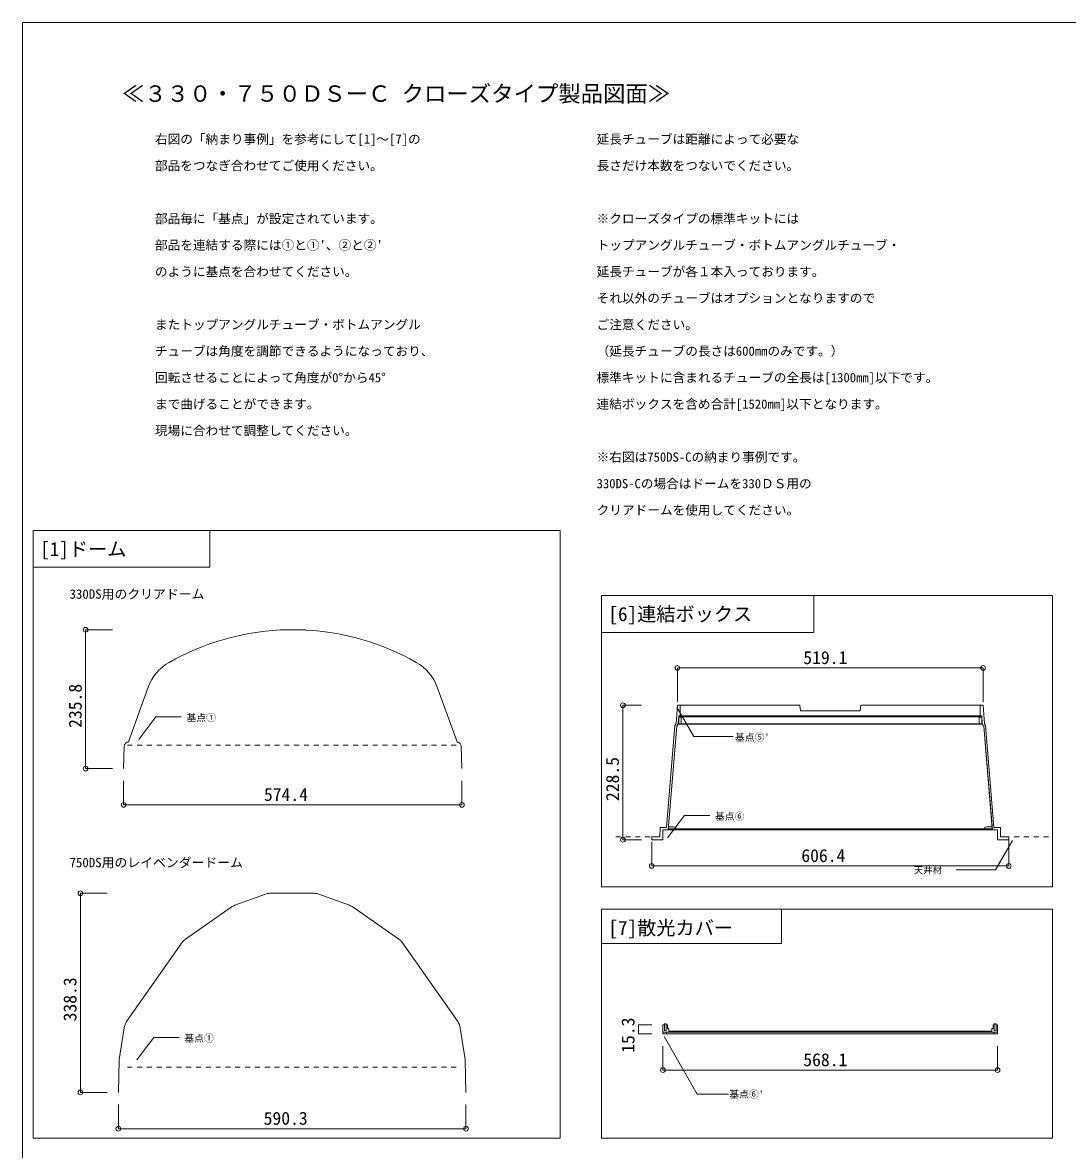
# Model space of a CAD drawing. Units: millimetres, scale not verified. Extents: x -1415 to 1415, y -2146 to 1929.
# Drawn here: x -1415 to 360, y 15 to 1929 of the extents above; entities that cross this region are included whole.
import ezdxf
from ezdxf.enums import TextEntityAlignment as Align

# ---------------------------------------------------------------- set-up
doc = ezdxf.new("R2010")
doc.units = ezdxf.units.MM
doc.header["$LTSCALE"] = 10
doc.linetypes.add('USER1', pattern=[1.66656, 0.83312, -0.83344])
for name, color, linetype, lineweight in [('0-0_0', 4, 'Continuous', 18), ('0-5___', 4, 'Continuous', 18), ('0-6___-1', 4, 'Continuous', 18)]:
    doc.layers.add(name, color=color, linetype=linetype, lineweight=lineweight)
doc.styles.add('ＭＳ ゴシック', font='')
doc.styles.get('ＭＳ ゴシック').set_extended_font_data('MS Gothic')

msp = doc.modelspace()

# ---------------------------------------------------------------- linework, layer by layer
at = {"layer": '0-0_0', "color": 7, "lineweight": 15}
for p, q in [((-1307.64, 897.89), (-1307.64, 889.89)), ((-302.83, 833.01), (-294.83, 833.01)), ((216.28, 833.01), (208.28, 833.01)), ((-395.4, 769.75), (-395.4, 761.75)), ((-1307.64, 662.05), (-1307.64, 670.05)), ((-1243.18, 600.53), (-1235.18, 600.53)), ((-668.8, 600.53), (-676.8, 600.53)), ((-395.4, 541.25), (-395.4, 549.25)), ((-346.45, 496.8), (-338.45, 496.8)), ((259.9, 496.8), (251.9, 496.8)), ((-1316.6, 450.42), (-1316.6, 442.42)), ((-327.33, 150.1), (-319.33, 150.1)), ((240.78, 150.1), (232.78, 150.1)), ((-1316.6, 112.12), (-1316.6, 120.12)), ((-1252.14, 50.6), (-1244.14, 50.6)), ((-661.83, 50.6), (-669.83, 50.6))]:
    msp.add_line(p, q, dxfattribs=at)
at = {"layer": '0-0_0', "color": 2}
for p, q in [((-977.6, 897.79), (-977.6, 897.54)), ((-977.4, 897.55), (-977.4, 897.8)), ((-970.14, 898.1), (-970.14, 897.85)), ((-969.94, 897.86), (-969.94, 898.11)), ((-942.24, 898.12), (-942.24, 897.86)), ((-942.04, 897.86), (-942.04, 898.11)), ((-939.91, 898.04), (-939.91, 897.78)), ((-939.69, 897.77), (-939.69, 898.03)), ((-939.31, 898.01), (-939.31, 897.76)), ((-939.3, 897.76), (-939.3, 898.01)), ((-938.1, 897.96), (-938.1, 897.71)), ((-937.92, 897.7), (-937.92, 897.96)), ((-937.54, 897.94), (-937.54, 897.68)), ((-937.39, 897.68), (-937.39, 897.93)), ((-936.34, 897.89), (-936.34, 897.63)), ((-936.17, 897.62), (-936.17, 897.88)), ((-935.73, 897.86), (-935.73, 897.6)), ((-935.57, 897.59), (-935.57, 897.85)), ((-934.38, 897.79), (-934.38, 897.54)), ((-934.18, 897.53), (-934.18, 897.78)), ((-1201.39, 800.51), (-1235.14, 707.77)), ((-1201.39, 800.51), (-1235.14, 707.77)), ((-676.84, 707.77), (-710.59, 800.51)), ((-676.84, 707.77), (-710.59, 800.51)), ((-1242.08, 700.27), (-1243.18, 662.05)), ((-668.8, 662.05), (-669.9, 700.27)), ((-1002.45, 448.9), (-1054.53, 429.95)), ((-966.7, 450.42), (-994.72, 450.42)), ((-966.7, 450.42), (-964.46, 450.42)), ((-949.46, 450.42), (-964.46, 450.42)), ((-949.46, 450.42), (-947.22, 450.42)), ((-919.2, 450.42), (-947.22, 450.42)), ((-859.39, 429.95), (-911.47, 448.9)), ((-1060.42, 426.89), (-1138.13, 372.47)), ((-775.8, 372.47), (-853.51, 426.89)), ((-1144.37, 366.23), (-1238.06, 232.42)), ((-675.86, 232.42), (-769.56, 366.23)), ((-1242.36, 221.71), (-1250.62, 167.89)), ((-663.31, 167.89), (-671.56, 221.71)), ((-1250.7, 166.94), (-1252.14, 112.12)), ((-662.48, 138.48), (-663.22, 166.94)), ((-661.83, 112.12), (-662.48, 138.64))]:
    msp.add_line(p, q, dxfattribs=at)
at = {"layer": '0-0_0'}
for p, q in [((-94.87, 769.78), (-297.88, 769.78)), ((211.24, 769.78), (8.39, 769.78)), ((-300.67, 750.27), (-300.67, 749.76)), ((-300.67, 750.27), (-295.59, 750.27)), ((-300.67, 749.76), (-300.67, 738.33)), ((-300.67, 749.76), (-296.23, 749.76)), ((-300.42, 751.8), (-300.42, 750.27)), ((-300.42, 751.8), (213.93, 751.8)), ((-300.42, 750.27), (213.93, 750.27)), ((-300.4, 751.8), (-297.88, 751.8)), ((-296.23, 750.27), (-296.23, 738.33)), ((209.11, 750.27), (214.19, 750.27)), ((209.74, 738.33), (209.74, 750.27)), ((209.74, 749.76), (214.19, 749.76)), ((214.91, 737.57), (213.92, 751.8)), ((213.93, 750.27), (213.93, 751.8)), ((214.19, 749.76), (214.19, 750.27)), ((214.19, 738.33), (214.19, 749.76)), ((-300.67, 738.33), (-296.23, 738.33)), ((209.74, 738.33), (-296.23, 738.33)), ((209.74, 738.33), (214.19, 738.33)), ((217.5, 734.22), (231.84, 559.79)), ((-305.67, 558.33), (-319.91, 558.33)), ((-305.67, 559.79), (-305.42, 562.85)), ((-305.67, 559.79), (-43.24, 559.79)), ((-305.67, 558.33), (-305.67, 559.79)), ((-43.24, 559.79), (219.19, 559.79)), ((218.94, 562.85), (219.19, 559.79)), ((219.19, 558.33), (219.19, 559.79)), ((233.43, 558.33), (219.19, 558.33)), ((240.78, 211.62), (-327.33, 211.62)), ((-311, 216.33), (-316.08, 216.33)), ((-311, 216.33), (224.51, 216.33)), ((-311, 214.73), (224.51, 214.73)), ((229.59, 216.33), (224.51, 216.33)), ((230.31, 216.33), (224.51, 216.33)), ((224.51, 214.73), (239.88, 214.73))]:
    msp.add_line(p, q, dxfattribs=at)
for points in [[(-346.45, 546.39), (-346.45, 541.25), (-327.33, 541.25), (-327.33, 558.33), (-318.52, 558.33), (-303.99, 734.22), (-301.39, 737.57), (-300.42, 751.8), (-297.88, 751.8), (-297.88, 769.78), (-302.83, 769.78), (-305.05, 738.03), (-307.07, 735.42), (-321.33, 561.97), (-332.22, 561.97), (-332.53, 546.39), (-346.37, 546.39)], [(-94.87, 769.78), (-94.04, 760.26), (7.56, 760.26), (8.39, 769.78)], [(259.9, 546.39), (259.9, 541.25), (240.78, 541.25), (240.78, 558.33), (231.97, 558.33), (217.44, 734.22), (214.84, 737.57), (213.87, 751.8), (211.33, 751.8), (211.33, 769.78), (216.28, 769.78), (218.5, 738.03), (220.52, 735.42), (234.78, 561.97), (245.67, 561.97), (245.98, 546.39), (259.82, 546.39)], [(-301.39, 737.57), (214.91, 737.57), (217.5, 734.22)], [(-318.33, 559.79), (-318.33, 559.78), (-318.32, 559.78), (-318.31, 559.78), (-318.3, 559.78), (-318.28, 559.78), (-318.27, 559.78), (-318.25, 559.77), (-318.23, 559.77), (-318.21, 559.77), (-318.18, 559.77), (-318.14, 559.77), (-318.09, 559.76), (-318.04, 559.76), (-317.97, 559.76), (-317.9, 559.76), (-317.82, 559.76), (-317.72, 559.75), (-317.62, 559.75), (-317.52, 559.75), (-317.4, 559.75), (-317.28, 559.75), (-317.15, 559.74), (-317.02, 559.74), (-316.88, 559.74), (-316.73, 559.74), (-316.58, 559.74), (-316.43, 559.74), (-316.28, 559.74), (-316.14, 559.74), (-316, 559.74), (-315.86, 559.74), (-315.73, 559.74), (-315.6, 559.73), (-315.46, 559.73), (-315.33, 559.73), (-315.18, 559.73), (-315.04, 559.73), (-314.89, 559.73), (-314.74, 559.73)], [(-305.42, 562.85), (-310.24, 563.16), (-314.34, 563.27), (-317.09, 563.16), (-318.08, 562.85)], [(-314.74, 559.73), (-314.58, 559.73), (-314.42, 559.73), (-314.27, 559.73), (-314.11, 559.73), (-313.97, 559.73), (-313.82, 559.73), (-313.69, 559.73), (-313.56, 559.73), (-313.43, 559.74), (-313.32, 559.74), (-313.2, 559.74), (-313.08, 559.74), (-312.97, 559.74), (-312.85, 559.74), (-312.73, 559.74), (-312.61, 559.74), (-312.49, 559.74), (-312.36, 559.74), (-312.24, 559.74), (-312.12, 559.74), (-312, 559.74), (-311.87, 559.74), (-311.75, 559.74), (-311.62, 559.74), (-311.49, 559.74), (-311.37, 559.74), (-311.24, 559.74), (-311.11, 559.74), (-310.99, 559.74), (-310.86, 559.75), (-310.73, 559.75), (-310.6, 559.75), (-310.47, 559.75), (-310.34, 559.75), (-310.21, 559.75), (-310.08, 559.75), (-309.95, 559.75), (-309.82, 559.75), (-309.69, 559.75)], [(-309.69, 559.75), (-309.56, 559.75), (-309.42, 559.75), (-309.29, 559.76), (-309.16, 559.76), (-309.03, 559.76), (-308.9, 559.76), (-308.77, 559.76), (-308.64, 559.76), (-308.5, 559.76), (-308.37, 559.76), (-308.24, 559.76), (-308.11, 559.76), (-307.98, 559.77), (-307.85, 559.77), (-307.72, 559.77), (-307.59, 559.77), (-307.46, 559.77), (-307.33, 559.77), (-307.2, 559.77), (-307.06, 559.77), (-306.92, 559.77), (-306.78, 559.78), (-306.62, 559.78), (-306.46, 559.78), (-306.28, 559.78), (-306.11, 559.78), (-305.92, 559.78), (-305.67, 559.79)], [(219.19, 558.33), (-43.24, 558.33), (-305.67, 558.33)], [(231.59, 562.85), (230.61, 563.16), (227.86, 563.27), (223.76, 563.16), (218.94, 562.85)], [(219.19, 559.79), (219.44, 559.78), (219.75, 559.78), (220.04, 559.78), (220.32, 559.78), (220.59, 559.77), (220.84, 559.77), (221.07, 559.77), (221.29, 559.77), (221.5, 559.77), (221.69, 559.76), (221.87, 559.76), (222.05, 559.76), (222.22, 559.76), (222.38, 559.76), (222.53, 559.76), (222.68, 559.76), (222.81, 559.76), (222.94, 559.75), (223.07, 559.75), (223.2, 559.75), (223.34, 559.75), (223.47, 559.75), (223.6, 559.75), (223.73, 559.75), (223.86, 559.75), (223.99, 559.75), (224.12, 559.75), (224.25, 559.75), (224.37, 559.75), (224.5, 559.74), (224.63, 559.74), (224.76, 559.74), (224.89, 559.74), (225.01, 559.74), (225.14, 559.74), (225.26, 559.74), (225.39, 559.74), (225.51, 559.74), (225.64, 559.74)], [(225.64, 559.74), (225.76, 559.74), (225.88, 559.74), (226, 559.74), (226.12, 559.74), (226.24, 559.74), (226.36, 559.74), (226.48, 559.74), (226.6, 559.74), (226.72, 559.74), (226.83, 559.74), (226.95, 559.74), (227.08, 559.73), (227.21, 559.73), (227.34, 559.73), (227.48, 559.73), (227.63, 559.73), (227.78, 559.73), (227.94, 559.73), (228.1, 559.73), (228.26, 559.73), (228.41, 559.73), (228.56, 559.73), (228.7, 559.73), (228.84, 559.73), (228.98, 559.73), (229.11, 559.73), (229.25, 559.74), (229.38, 559.74), (229.52, 559.74), (229.66, 559.74), (229.8, 559.74), (229.95, 559.74), (230.1, 559.74), (230.25, 559.74), (230.39, 559.74), (230.54, 559.74), (230.67, 559.74), (230.8, 559.75), (230.92, 559.75)], [(230.92, 559.75), (231.03, 559.75), (231.14, 559.75), (231.24, 559.75), (231.33, 559.76), (231.42, 559.76), (231.49, 559.76), (231.56, 559.76), (231.61, 559.76), (231.66, 559.77), (231.7, 559.77), (231.72, 559.77), (231.75, 559.77), (231.77, 559.77), (231.78, 559.78), (231.8, 559.78), (231.81, 559.78), (231.83, 559.78), (231.84, 559.78), (231.84, 559.78), (231.84, 559.79)], [(-310.9, 214.75), (-327.38, 214.75), (-327.33, 226.93), (-324.88, 226.93), (-324.87, 217.35), (-321.89, 217.35), (-321.88, 226.93), (-319.91, 226.93), (-319.91, 220.93), (-317.52, 220.93), (-317.52, 216.33), (-310.9, 216.33), (-310.9, 214.73)], [(224.51, 216.33), (-311, 216.33), (-316.8, 216.33)], [(224.33, 214.75), (240.81, 214.75), (240.76, 226.93), (238.31, 226.93), (238.3, 217.35), (235.32, 217.35), (235.31, 226.93), (233.34, 226.93), (233.34, 220.93), (230.95, 220.93), (230.95, 216.33), (224.33, 216.33), (224.33, 214.73)]]:
    msp.add_lwpolyline(points, dxfattribs=at)
for points in [[(-327.33, 214.75), (-321.25, 214.75), (-321.25, 211.62), (-327.33, 211.62)], [(-324.88, 228.7), (-321.89, 228.7), (-321.89, 217.35), (-324.88, 217.35)], [(234.7, 214.75), (240.78, 214.75), (240.78, 211.62), (234.7, 211.62)], [(235.32, 228.7), (238.31, 228.7), (238.31, 217.35), (235.32, 217.35)]]:
    msp.add_lwpolyline(points, close=True, dxfattribs=at)
at = {"layer": '0-0_0', "color": 7, "lineweight": 15}
for centre in [(-1307.64, 897.89), (-302.83, 833.01), (216.28, 833.01), (-395.4, 769.75), (-1307.64, 662.05), (-1243.18, 600.53), (-668.8, 600.53), (-395.4, 541.25), (-346.45, 496.8), (259.9, 496.8), (-1316.6, 450.42), (-327.33, 150.1), (240.78, 150.1), (-1316.6, 112.12), (-1252.14, 50.6), (-661.83, 50.6)]:
    msp.add_circle(centre, 4, dxfattribs=at)
at = {"layer": '0-0_0', "color": 2}
for centre, radius, start, end in [((-955.99, 473.53), 424.56, 92.91796, 119.62052), ((-955.99, 473.53), 424.81, 92.88895, 92.91621), ((-955.99, 473.53), 424.56, 91.90989, 92.89068), ((-955.99, 473.53), 424.81, 91.88151, 91.90875), ((-955.99, 473.53), 424.56, 88.1438, 91.88263), ((-955.99, 473.53), 424.81, 88.11849, 88.14491), ((-955.99, 473.53), 424.56, 87.82872, 88.11737), ((-955.99, 473.53), 424.81, 87.80069, 87.83002), ((-955.99, 473.53), 424.56, 87.74752, 87.79938), ((-955.99, 473.61), 424.73, 87.74868, 87.74887), ((-955.99, 473.53), 424.56, 87.58481, 87.74733), ((-955.99, 473.53), 424.81, 87.56242, 87.58626), ((-955.99, 473.53), 424.56, 87.50939, 87.56096), ((-955.99, 473.53), 424.81, 87.48966, 87.51088), ((-955.99, 473.53), 424.56, 87.34755, 87.48816), ((-955.99, 473.53), 424.81, 87.32618, 87.34914), ((-955.99, 473.53), 424.56, 87.26486, 87.32458), ((-955.99, 473.53), 424.81, 87.24425, 87.2665), ((-955.99, 473.53), 424.56, 87.08204, 87.2426), ((-955.99, 473.53), 424.81, 87.05735, 87.08379), ((-955.99, 473.53), 424.56, 60.37948, 87.05559), ((-1126.37, 773.2), 79.83, 119.62052, 160), ((-785.61, 773.2), 79.83, 20, 60.37948), ((-785.61, 773.2), 79.83, 20, 60.37948), ((-1234.89, 700.07), 7.19, 97.72248, 178.35111), ((-1235.98, 708.08), 0.889, 277.72248, 340), ((-1235.98, 708.08), 0.889, 277.72248, 340), ((-676.01, 708.08), 0.889, 200, 262.27752), ((-676.01, 708.08), 0.889, 200, 262.27752), ((-677.09, 700.07), 7.19, 1.64889, 82.27752), ((-993.4, 423.21), 27.24, 92.77496, 109.39743), ((-920.62, 422.7), 27.76, 70.76034, 87.06727), ((-1045.85, 406.08), 25.4, 110, 125), ((-868.08, 406.08), 25.4, 55, 70), ((-1123.56, 351.67), 25.4, 125, 145), ((-790.36, 351.67), 25.4, 35, 55), ((-1217.25, 217.86), 25.4, 145, 171.27677), ((-696.67, 217.86), 25.4, 8.72323, 35), ((-1243.09, 166.74), 7.62, 171.27677, 178.5), ((-670.84, 166.74), 7.62, 1.5, 8.72323)]:
    msp.add_arc(centre, radius, start, end, dxfattribs=at)
at = {"layer": '0-5___', "linetype": 'USER1'}
for p, q in [((-1236.82, 701.77), (-676.82, 701.77)), ((-1236.82, 155.21), (-676.82, 155.21))]:
    msp.add_line(p, q, dxfattribs=at)
at = {"layer": '0-5___', "color": 6, "linetype": 'USER1'}
for p, q in [((-332.53, 546.39), (-413.89, 546.39)), ((327.34, 546.39), (245.98, 546.39))]:
    msp.add_line(p, q, dxfattribs=at)
at = {"layer": '0-5___', "color": 3}
msp.add_lwpolyline([(1415.18, -2145.8), (-1414.82, -2145.8), (-1414.82, 1929.2), (1415.18, 1929.2)], close=True, dxfattribs=at)
at = {"layer": '0-5___'}
for points in [[(-1396.98, 1066.67), (-1096.98, 1066.67), (-1096.98, 1004.33), (-1396.98, 1004.33)], [(-1396.98, 1066.67), (-501.98, 1066.67), (-501.98, 34.33), (-1396.98, 34.33)], [(-431.98, 956.33), (-70.98, 956.33), (-70.98, 893.33), (-431.98, 893.33)], [(-431.98, 956.33), (334.02, 956.33), (334.02, 461.33), (-431.98, 461.33)], [(-431.98, 423.33), (-125.98, 423.33), (-125.98, 365.33), (-431.98, 365.33)], [(-431.98, 423.33), (334.02, 423.33), (334.02, 34.33), (-431.98, 34.33)]]:
    msp.add_lwpolyline(points, close=True, dxfattribs=at)
for points in [[(-303.77, 766.34), (-275, 716.52), (-208.02, 716.52)], [(-1217.24, 711.83), (-1188.47, 749.83), (-1145.49, 749.83)], [(-319.78, 544.33), (-291.02, 582.33), (-248.03, 582.33)], [(266.28, 540.15), (237.51, 490.33), (170.53, 490.33)], [(-1220.86, 167.41), (-1192.1, 205.41), (-1149.11, 205.41)], [(-325.53, 207.15), (-269.05, 109.33), (-216.27, 109.33)]]:
    msp.add_lwpolyline(points, dxfattribs=at)
at = {"layer": '0-6___-1'}
for p, q in [((-1261.89, 897.89), (-1307.82, 897.89)), ((-1307.64, 670.05), (-1307.64, 889.89)), ((-302.83, 775.68), (-302.83, 833.19)), ((-294.83, 833.01), (208.28, 833.01)), ((216.28, 775.68), (216.28, 833.19)), ((-363.67, 769.75), (-395.58, 769.75)), ((-395.4, 549.25), (-395.4, 761.75)), ((-1261.89, 662.05), (-1307.82, 662.05)), ((-1243.18, 641.39), (-1243.18, 600.35)), ((-668.8, 641.39), (-668.8, 600.35)), ((-1235.18, 600.53), (-676.8, 600.53)), ((-363.67, 541.25), (-395.58, 541.25)), ((-346.45, 537.74), (-346.45, 496.62)), ((259.9, 546.33), (259.9, 496.62)), ((-338.45, 496.8), (251.9, 496.8)), ((-1270.85, 450.42), (-1316.78, 450.42)), ((-1316.6, 120.12), (-1316.6, 442.42)), ((-346.04, 226.93), (-369.19, 226.93)), ((-346.04, 211.62), (-369.19, 211.62)), ((-369.01, 211.62), (-369.01, 226.93)), ((-327.33, 190.97), (-327.33, 149.92)), ((240.78, 190.97), (240.78, 149.92)), ((-319.33, 150.1), (232.78, 150.1)), ((-1270.85, 112.12), (-1316.78, 112.12)), ((-1252.14, 91.46), (-1252.14, 50.42)), ((-661.83, 91.46), (-661.83, 50.42)), ((-1244.14, 50.6), (-669.83, 50.6))]:
    msp.add_line(p, q, dxfattribs=at)

# ---------------------------------------------------------------- texts
at = {"layer": '0-5___', "color": 7, "style": 'ＭＳ ゴシック'}
for s, height, p in [('≪３３０・７５０ＤＳーＣ クローズタイプ製品図面≫', 27.86, (-1245.98, 1786.23)), ('延長チューブは距離によって必要な', 15.76, (-439.98, 1718.58)), ('右図の「納まり事例」を参考にして[1]～[7]の', 15.76, (-1189.98, 1718.58)), ('部品をつなぎ合わせてご使用ください。', 15.76, (-1189.98, 1673.58)), ('長さだけ本数をつないでください。', 15.76, (-439.98, 1673.58)), ('部品毎に「基点」が設定されています。', 15.76, (-1189.98, 1583.58)), ('※クローズタイプの標準キットには', 15.76, (-439.98, 1583.58)), ("部品を連結する際には①と①'、②と②'", 15.76, (-1189.98, 1538.58)), ('トップアングルチューブ・ボトムアングルチューブ・', 15.76, (-439.98, 1538.58)), ('のように基点を合わせてください。', 15.76, (-1189.98, 1493.58)), ('延長チューブが各１本入っております。', 15.76, (-439.98, 1493.58)), ('それ以外のチューブはオプションとなりますので', 15.76, (-439.98, 1448.58)), ('またトップアングルチューブ・ボトムアングル', 15.76, (-1189.98, 1403.58)), ('ご注意ください。', 15.76, (-439.98, 1403.58)), ('チューブは角度を調節できるようになっており、', 15.76, (-1189.98, 1358.58)), ('（延長チューブの長さは600mmのみです。）', 15.76, (-439.98, 1358.58)), ('回転させることによって角度が0°から45°', 15.76, (-1189.98, 1313.58)), ('標準キットに含まれるチューブの全長は[1300mm]以下です。', 15.76, (-439.98, 1313.58)), ('まで曲げることができます。', 15.76, (-1189.98, 1268.58)), ('連結ボックスを含め合計[1520mm]以下となります。', 15.76, (-439.98, 1268.58)), ('現場に合わせて調整してください。', 15.76, (-1189.98, 1223.58)), ('※右図は750DS-Cの納まり事例です。', 15.76, (-439.98, 1178.58)), ('330DS-Cの場合はドームを330ＤＳ用の', 15.76, (-439.98, 1133.58)), ('クリアドームを使用してください。', 15.76, (-439.98, 1088.58)), ('[1]ドーム', 23.88, (-1384.98, 1015.89)), ('330DS用のクリアドーム', 16, (-1334.98, 945.82)), ('[6]連結ボックス', 23.88, (-419.98, 905.54)), ('基点①', 11.94, (-1136.49, 739.05)), ("基点⑤'", 11.94, (-205.02, 705.75)), ('基点⑥', 11.94, (-239.03, 571.56)), ('750DS用のレイベンダードーム', 16, (-1334.98, 489.82)), ('天井材', 11.34, (98.83, 480.62)), ('[7]散光カバー', 23.88, (-419.98, 372.54)), ('基点①', 11.94, (-1140.11, 194.63)), ("基点⑥'", 11.94, (-214.78, 99.56))]:
    msp.add_text(s, height=height, dxfattribs=at).set_placement(p, align=Align.BOTTOM_LEFT)
at = {"layer": '0-6___-1', "color": 7, "style": 'ＭＳ ゴシック'}
for s, p in [('519.1', (-89.04, 833.1)), ('574.4', (-1004.88, 600.62)), ('606.4', (-92.39, 496.89)), ('568.1', (-89.04, 150.19)), ('590.3', (-1005.41, 50.69))]:
    msp.add_text(s, height=21.99, dxfattribs=at).set_placement(p, align=Align.BOTTOM_LEFT)
for s, p in [('235.8', (-1307.73, 731.31)), ('228.5', (-395.49, 607)), ('338.3', (-1316.69, 232.84)), ('15.3', (-369.1, 179.53))]:
    msp.add_text(s, height=21.99, rotation=90, dxfattribs=at).set_placement(p, align=Align.BOTTOM_LEFT)

doc.saveas('drawing.dxf')
